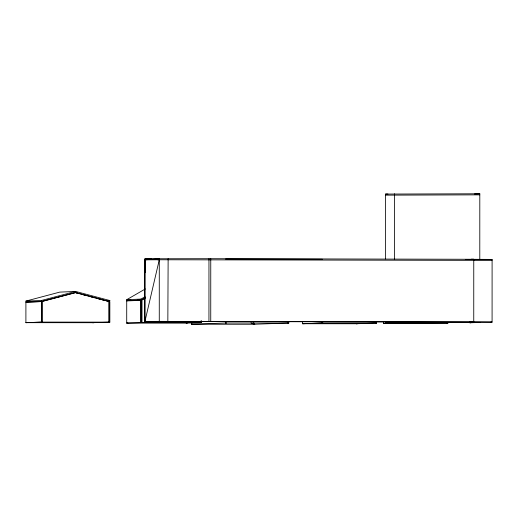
<?xml version="1.0" encoding="UTF-8"?>
<svg xmlns="http://www.w3.org/2000/svg" width="518" height="518" viewBox="0 0 518 518"><rect width="100%" height="100%" fill="white"/><g stroke="black" fill="none" stroke-linecap="round" stroke-linejoin="round"><path stroke-width="0.78" d="M109.434 322.131L109.434 301.651L75.589 292.651L41.608 301.547L25.906 302.188L25.9 322.669L93.622 322.708L92.657 322.701L109.835 322.131L109.842 301.651L75.317 292.476L75.589 291.44L109.842 300.544L109.57 301.58M42.567 301.295L42.56 322.099L25.9 322.669L41.492 322.099L41.498 301.573L75.861 292.476L75.589 291.44L59.764 292.113L25.913 301.081L26.204 302.117M41.634 305.562L41.628 322.105L41.634 301.618M108.767 322.131L108.774 301.372L107.161 301.424M140.98 322.578L140.883 300.408L145.105 298.025M144.878 259.868L144.794 321.471L153.775 321.451M490.844 322.092L492.087 322.092L144.923 321.451L144.936 258.773L210.761 258.709L473.763 259.278L473.75 321.95L469.826 321.963L492.087 322.092L492.1 259.414L471.121 259.291L473.763 259.278M473.763 260.347L159.285 259.764L144.923 321.451L159.673 321.374L159.272 321.367L159.285 258.696L145.008 259.848L145.293 272.649M208.955 258.722L208.942 321.4L209.635 321.4L167.838 321.393L168.136 258.715M191.407 322.623L191.407 324.229L254.798 324.262L253.826 324.255L250.945 322.792M200.531 322.61L200.531 321.037M201.327 322.61L201.327 321.031M201.424 322.61L201.424 321.024M128.095 300.129L126.722 300.926L126.716 323.096L187.166 323.128L186.202 323.128L201.599 322.61L201.599 321.024M208.942 321.4L211.247 321.387L210.748 321.38L210.761 258.709M192.573 324.223L191.407 324.229L226.398 322.979L225.427 322.973L225.427 321.374M288.798 321.413L288.798 323.005L253.826 324.255L253.826 322.669M302.564 321.328L302.564 323.724L357.278 323.75L356.313 323.75L376.631 323.038L321.963 323.005L302.564 323.724L322.934 323.012L321.963 323.005L321.963 321.413M383.67 321.872L383.67 323.426L447.928 323.07L393.939 323.044L394.91 323.051L383.67 323.426L384.835 323.426M385.534 258.948L385.547 194.075L479.804 193.784L479.791 259.466M394.574 259.421L394.586 193.738M145.526 297.507L141.466 300.019L127.253 300.615L126.722 299.689L145.28 288.966M126.722 299.689L140.935 299.093L145.066 296.704M145.616 297.623L141.466 300.019L140.935 299.093M25.913 301.081L41.343 300.511L75.589 291.44M149.76 259.272L151.347 259.084M131.028 300.175L127.888 300.304L126.722 300.926L140.935 300.33L140.877 322.584L201.599 322.61M137.296 299.909L142.003 299.715L141.997 322.578L126.716 323.096L127.881 323.096M36.37 301.534L37.918 301.476M25.906 302.188L41.498 301.573M385.547 195.144L479.804 194.852M474.527 193.978L479.804 193.784M385.521 322.746L479.778 322.455L385.521 322.746L386.687 322.746M108.294 300.595L109.842 300.544M107.252 301.664L108.799 301.606M157.673 259.777L159.285 259.764L145.008 259.848M492.1 259.414L465.3 259.492M146.335 321.484L154.5 321.471M287.632 323.012L288.798 323.005L225.427 322.973M479.778 322.455L469.768 322.785L470.739 322.792M375.466 323.038L376.631 323.038M446.477 323.077L447.928 323.07M385.547 194.075L387.963 194.075M144.923 321.451L146.387 321.451M171.477 321.607L172.947 321.607M173.873 321.594L175.11 321.594M469.826 321.963L471.108 321.963M41.492 322.099L109.835 322.131M144.936 258.773L151.327 258.793M225.57 259.052L322.423 259.259M210.748 321.38L473.75 321.95M159.272 321.367L168.123 321.387M473.543 260.379L492.1 260.489M76.256 292.858L77.797 293.266M82.414 294.496L87.024 295.72M90.106 296.542L94.716 297.766M97.792 298.588L103.179 300.019M252.972 322.902L253.826 324.255M41.343 300.511L41.621 301.547"/></g></svg>
